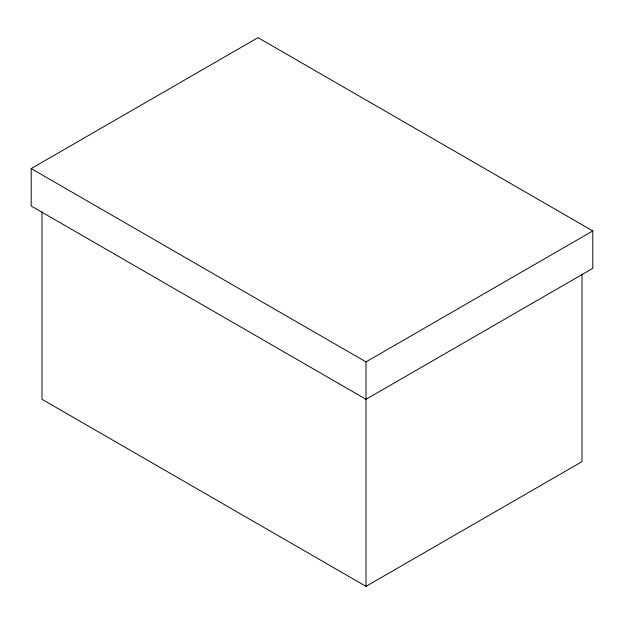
<?xml version="1.0" encoding="UTF-8"?>
<svg xmlns="http://www.w3.org/2000/svg" width="624" height="624" viewBox="0 0 624 624"><rect width="100%" height="100%" fill="white"/><g stroke="black" fill="none" stroke-linecap="round" stroke-linejoin="round"><path stroke-width="0.94" d="M31.2 168.589L258.001 37.643L592.8 230.942L592.8 268.351L365.999 399.29L31.2 205.998L31.2 168.589L365.999 361.881L592.8 230.942M42.003 211.747L42.003 399.298L365.999 586.357L581.997 461.651L581.997 274.1M365.999 361.881L365.999 586.357"/></g></svg>
